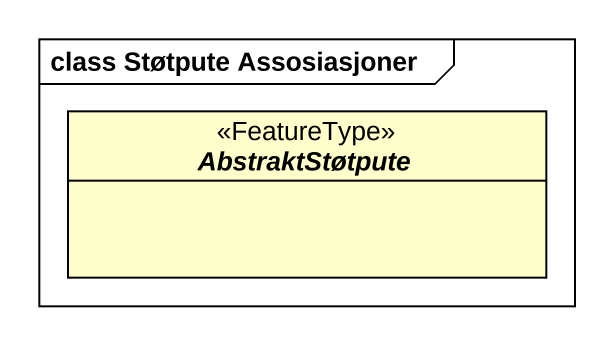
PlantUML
@startuml
mainframe class Støtpute Assosiasjoner
hide circle
hide empty members
abstract class AbstraktStøtpute <<FeatureType>>
@enduml
